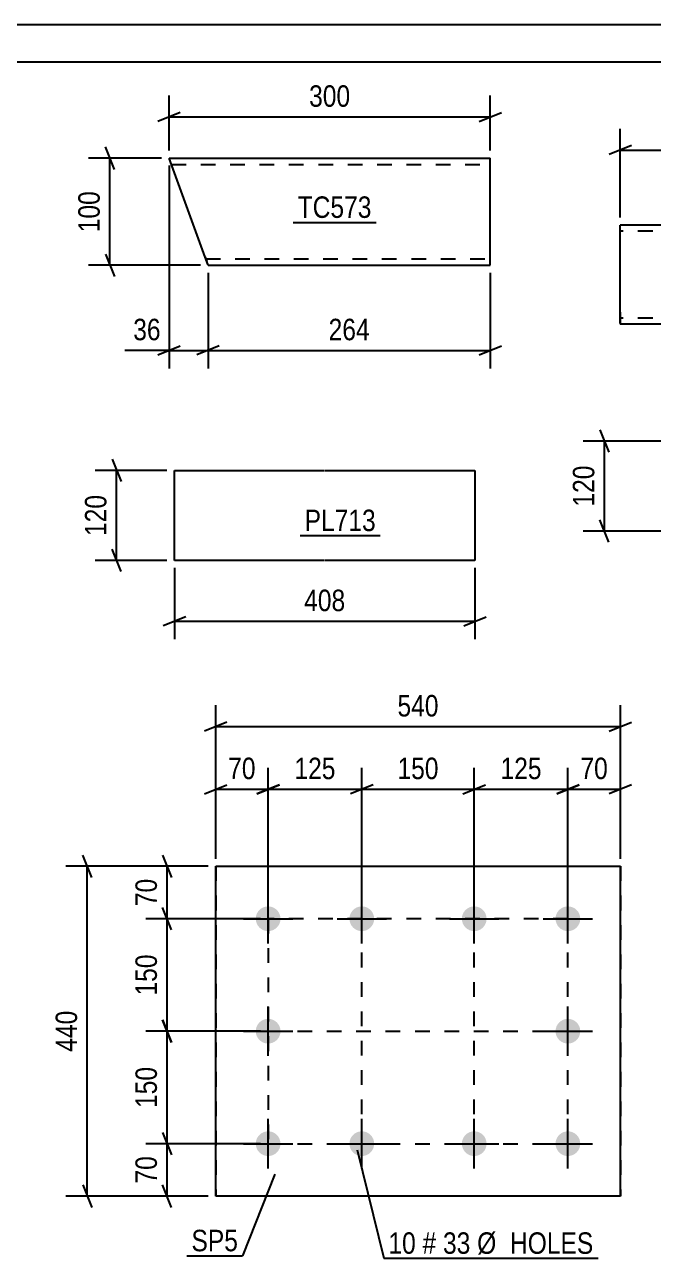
# Model space of a CAD drawing. Header units: millimetres. Extents: x 0 to 841, y 0 to 594.
# Drawn here: x 644.1 to 728, y 429.5 to 594 of the extents above; entities that cross this region are included whole.
import ezdxf

# ---------------------------------------------------------------- set-up
doc = ezdxf.new("R2010")
doc.units = ezdxf.units.MM
doc.linetypes.add('DXK_LINE_DOT2', pattern=[3.9198, 1.9599, -1.9599])
doc.styles.add('Arial Narrow', font='ARIALN.TTF', dxfattribs={"height": 0.2})

# ---------------------------------------------------------------- blocks, each defined once
blk = doc.blocks.new('Unknown-761545952-1128 - 13924')
at = {"color": 5, "linetype": 'Continuous'}
for p, q in [((841, 594), (0, 594)), ((836, 589), (5, 589))]:
    blk.add_line(p, q, dxfattribs=at)
blk = doc.blocks.new('Part-761545952-6252 - 6248')
at = {"color": 2, "linetype": 'Continuous'}
for p, q in [((663.34, 576.2), (663.34, 576.2)), ((663.34, 576.2), (706.2, 576.2)), ((668.16, 562.97), (663.34, 576.2)), ((706.2, 576.2), (706.2, 576.2)), ((706.2, 561.91), (706.2, 576.2)), ((668.5, 562.04), (668.16, 562.97)), ((668.54, 561.91), (668.5, 562.04)), ((668.54, 561.91), (668.54, 561.91)), ((668.54, 561.91), (706.2, 561.91)), ((706.2, 561.91), (706.2, 561.91))]:
    blk.add_line(p, q, dxfattribs=at)
at = {"color": 7, "linetype": 'DXK_LINE_DOT2'}
for p, q in [((663.34, 576.2), (706.2, 576.2)), ((706.2, 561.91), (706.2, 576.2)), ((663.66, 575.34), (706.2, 575.34)), ((663.66, 575.34), (706.2, 575.34)), ((663.66, 575.34), (663.66, 575.34)), ((706.2, 575.34), (706.2, 575.34)), ((667.92, 563.63), (667.92, 563.63)), ((667.92, 563.63), (667.92, 563.63)), ((668.16, 562.97), (668.36, 562.41)), ((668.23, 562.77), (706.2, 562.77)), ((668.23, 562.77), (706.2, 562.77)), ((668.23, 562.77), (668.23, 562.77)), ((706.2, 562.77), (706.2, 562.77)), ((668.54, 561.91), (706.2, 561.91)), ((668.54, 561.91), (668.54, 561.91))]:
    blk.add_line(p, q, dxfattribs=at)
blk = doc.blocks.new('Part-761545952-2800 - 2786')
at = {"color": 2, "linetype": 'Continuous'}
for p, q in [((743.55, 567.27), (723.55, 567.27)), ((723.55, 555.67), (723.55, 567.27)), ((763.65, 567.28), (743.65, 567.28)), ((763.65, 567.28), (763.65, 554.08)), ((723.55, 555.67), (723.55, 554.07)), ((743.55, 554.07), (723.55, 554.07)), ((763.65, 554.08), (743.65, 554.08))]:
    blk.add_line(p, q, dxfattribs=at)
at = {"color": 7, "linetype": 'DXK_LINE_DOT2'}
for p, q in [((743.55, 566.47), (723.55, 566.47)), ((763.65, 566.48), (743.65, 566.48)), ((723.55, 554.19), (723.55, 555.67)), ((723.55, 554.87), (723.55, 554.93)), ((743.55, 554.87), (723.55, 554.87)), ((763.65, 554.88), (743.65, 554.88)), ((763.65, 554.88), (763.65, 554.94))]:
    blk.add_line(p, q, dxfattribs=at)
blk = doc.blocks.new('Bolt-761545952-5044 - 5005')
at = {"linetype": 'Continuous'}
for points in [[(676.56, 476.4, -1), (676.56, 473.1, -1)], [(689.06, 476.4, -1), (689.06, 473.1, -1)], [(704.06, 476.4, -1), (704.06, 473.1, -1)], [(716.56, 476.4, -1), (716.56, 473.1, -1)], [(676.56, 461.4, -1), (676.56, 458.1, -1)], [(716.56, 461.4, -1), (716.56, 458.1, -1)], [(676.56, 446.4, -1), (676.56, 443.1, -1)], [(689.06, 446.4, -1), (689.06, 443.1, -1)], [(704.06, 446.4, -1), (704.06, 443.1, -1)], [(716.56, 446.4, -1), (716.56, 443.1, -1)]]:
    blk.add_hatch(color=1, dxfattribs=at).paths.add_polyline_path(points)
at = {"color": 1, "linetype": 'Continuous'}
for p, q in [((676.56, 471.45), (676.56, 478.05)), ((689.06, 471.45), (689.06, 478.05)), ((704.06, 471.45), (704.06, 478.05)), ((716.56, 471.45), (716.56, 478.05)), ((673.26, 474.75), (679.86, 474.75)), ((685.76, 474.75), (692.36, 474.75)), ((700.76, 474.75), (707.36, 474.75)), ((713.26, 474.75), (719.86, 474.75)), ((676.56, 456.45), (676.56, 463.05)), ((716.56, 456.45), (716.56, 463.05)), ((673.26, 459.75), (679.86, 459.75)), ((713.26, 459.75), (719.86, 459.75)), ((676.56, 441.45), (676.56, 448.05)), ((689.06, 441.45), (689.06, 448.05)), ((704.06, 441.45), (704.06, 448.05)), ((716.56, 441.45), (716.56, 448.05)), ((673.26, 444.75), (679.86, 444.75)), ((685.76, 444.75), (692.36, 444.75)), ((700.76, 444.75), (707.36, 444.75)), ((713.26, 444.75), (719.86, 444.75))]:
    blk.add_line(p, q, dxfattribs=at)
blk = doc.blocks.new('Part-761545952-5011 - 5005')
at = {"color": 2, "linetype": 'Continuous'}
for p, q in [((669.56, 437.75), (669.56, 481.75)), ((669.56, 481.75), (723.56, 481.75)), ((723.56, 437.75), (723.56, 481.75)), ((723.56, 437.75), (669.56, 437.75))]:
    blk.add_line(p, q, dxfattribs=at)
at = {"color": 7, "linetype": 'DXK_LINE_DOT2'}
for p, q in [((669.56, 481.75), (669.56, 437.75)), ((723.56, 481.75), (723.56, 437.75))]:
    blk.add_line(p, q, dxfattribs=at)
blk = doc.blocks.new('Part-761545952-6407 - 6403')
at = {"color": 2, "linetype": 'Continuous'}
for p, q in [((664.06, 534.55), (684.06, 534.55)), ((664.06, 522.55), (664.06, 534.55)), ((684.16, 534.55), (704.16, 534.55)), ((704.16, 534.55), (704.16, 522.55)), ((684.06, 522.55), (664.06, 522.55)), ((704.16, 522.55), (684.16, 522.55))]:
    blk.add_line(p, q, dxfattribs=at)
blk = doc.blocks.new('Rectangle-761545952-5140 - 5005')
at = {"color": 1, "linetype": 'DXK_LINE_DOT2'}
blk.add_lwpolyline([(676.56, 444.75), (716.56, 444.75), (716.56, 474.75), (676.56, 474.75), (676.56, 444.75)], close=True, dxfattribs=at)
blk = doc.blocks.new('Line-761545952-5119 - 5005')
at = {"color": 1, "linetype": 'DXK_LINE_DOT2'}
blk.add_line((676.56, 459.75), (716.56, 459.75), dxfattribs=at)
blk = doc.blocks.new('Line-761545952-5133 - 5005')
at = {"color": 1, "linetype": 'DXK_LINE_DOT2'}
blk.add_line((689.06, 444.75), (689.06, 474.75), dxfattribs=at)
blk = doc.blocks.new('Line-761545952-5126 - 5005')
at = {"color": 1, "linetype": 'DXK_LINE_DOT2'}
blk.add_line((704.06, 444.75), (704.06, 474.75), dxfattribs=at)
blk = doc.blocks.new('StraightDimension-761545952-6314 - 6248')
at = {"color": 7, "linetype": 'Continuous'}
for p, q in [((656.04, 574.7), (654.84, 577.7)), ((662.34, 576.2), (652.59, 576.2)), ((655.44, 561.91), (655.44, 576.2)), ((654.84, 563.41), (656.04, 560.41)), ((667.54, 561.91), (652.59, 561.91))]:
    blk.add_line(p, q, dxfattribs=at)
at = {"color": 0}
blk.add_wipeout([(654.69, 572.4), (650.49, 572.4), (650.49, 565.71), (654.69, 565.71)], dxfattribs=at)
at = {"color": 3, "style": 'Arial Narrow'}
blk.add_text('100', height=2.863, rotation=90.0002, dxfattribs=at).set_placement((654.09, 566.31))
blk = doc.blocks.new('StraightDimension-761545952-6254 - 6248')
at = {"color": 7, "linetype": 'Continuous'}
for p, q in [((663.34, 577.2), (663.34, 584.55)), ((706.2, 577.2), (706.2, 584.55)), ((664.84, 582.3), (661.84, 581.1)), ((663.34, 581.7), (706.2, 581.7)), ((704.7, 581.1), (707.7, 582.3))]:
    blk.add_line(p, q, dxfattribs=at)
at = {"color": 0}
blk.add_wipeout([(688.11, 582.45), (688.11, 586.65), (681.43, 586.65), (681.43, 582.45)], dxfattribs=at)
at = {"color": 3, "style": 'Arial Narrow'}
blk.add_text('300', height=2.863, dxfattribs=at).set_placement((682.03, 583.05))
blk = doc.blocks.new('StraightDimension-761545952-6289 - 6248')
at = {"color": 7, "linetype": 'Continuous'}
for p, q in [((668.54, 560.91), (668.54, 548.16)), ((706.2, 560.91), (706.2, 548.16)), ((670.04, 551.16), (667.04, 549.96)), ((668.54, 550.56), (706.2, 550.56)), ((704.7, 549.96), (707.7, 551.16))]:
    blk.add_line(p, q, dxfattribs=at)
at = {"color": 0}
blk.add_wipeout([(690.71, 551.31), (690.71, 555.51), (684.03, 555.51), (684.03, 551.31)], dxfattribs=at)
at = {"color": 3, "style": 'Arial Narrow'}
blk.add_text('264', height=2.863, dxfattribs=at).set_placement((684.63, 551.91))
blk = doc.blocks.new('StraightDimension-761545952-6265 - 6248')
at = {"color": 7, "linetype": 'Continuous'}
for p, q in [((663.34, 575.2), (663.34, 548.16)), ((668.54, 560.91), (668.54, 548.16)), ((661.84, 549.96), (664.84, 551.16)), ((663.34, 550.56), (668.54, 550.56)), ((670.04, 551.16), (667.04, 549.96))]:
    blk.add_line(p, q, dxfattribs=at)
at = {"color": 0}
blk.add_wipeout([(662.82, 551.31), (662.82, 555.51), (657.96, 555.51), (657.96, 551.31)], dxfattribs=at)
at = {"color": 7, "linetype": 'Continuous'}
blk.add_line((663.34, 550.56), (657.44, 550.56), dxfattribs=at)
blk.add_line((663.34, 550.56), (657.44, 550.56), dxfattribs=at)
at = {"color": 3, "style": 'Arial Narrow'}
blk.add_text('36', height=2.863, dxfattribs=at).set_placement((658.56, 551.91))
blk = doc.blocks.new('StraightDimension-761545952-2803 - 2786')
at = {"color": 7, "linetype": 'Continuous'}
for p, q in [((723.55, 568.27), (723.55, 580.12)), ((763.65, 568.28), (763.65, 580.12)), ((725.05, 577.87), (722.05, 576.67)), ((762.15, 576.67), (765.15, 577.87)), ((723.55, 577.27), (763.65, 577.27))]:
    blk.add_line(p, q, dxfattribs=at)
at = {"color": 0}
blk.add_wipeout([(747.86, 578.02), (747.86, 582.22), (739.35, 582.22), (739.35, 578.02)], dxfattribs=at)
at = {"color": 3, "style": 'Arial Narrow'}
blk.add_text('2990', height=2.863, dxfattribs=at).set_placement((739.95, 578.62))
blk = doc.blocks.new('StraightDimension-761545952-10204 - 5005')
at = {"color": 7, "linetype": 'Continuous'}
for p, q in [((689.06, 475.75), (689.06, 494.87)), ((704.06, 475.75), (704.06, 494.87)), ((690.56, 492.62), (687.56, 491.42)), ((689.06, 492.02), (704.06, 492.02)), ((702.56, 491.42), (705.56, 492.62))]:
    blk.add_line(p, q, dxfattribs=at)
at = {"color": 0}
blk.add_wipeout([(699.9, 492.77), (699.9, 496.97), (693.22, 496.97), (693.22, 492.77)], dxfattribs=at)
at = {"color": 3, "style": 'Arial Narrow'}
blk.add_text('150', height=2.863, dxfattribs=at).set_placement((693.82, 493.37))
blk = doc.blocks.new('StraightDimension-761545952-5073 - 5005')
at = {"color": 7, "linetype": 'Continuous'}
for p, q in [((653.02, 480.25), (651.82, 483.25)), ((668.56, 481.75), (649.57, 481.75)), ((652.42, 437.75), (652.42, 481.75)), ((668.56, 437.75), (649.57, 437.75)), ((651.82, 439.25), (653.02, 436.25))]:
    blk.add_line(p, q, dxfattribs=at)
at = {"color": 0}
blk.add_wipeout([(651.67, 463.1), (647.47, 463.1), (647.47, 456.41), (651.67, 456.41)], dxfattribs=at)
at = {"color": 3, "style": 'Arial Narrow'}
blk.add_text('440', height=2.863, rotation=90.0002, dxfattribs=at).set_placement((651.07, 457.01))
blk = doc.blocks.new('StraightDimension-761545952-5099 - 5005')
at = {"color": 7, "linetype": 'Continuous'}
for p, q in [((662.47, 446.25), (663.67, 443.25)), ((675.56, 444.75), (660.22, 444.75)), ((663.07, 437.75), (663.07, 444.75)), ((668.56, 437.75), (660.22, 437.75)), ((663.67, 436.25), (662.47, 439.25))]:
    blk.add_line(p, q, dxfattribs=at)
at = {"color": 0}
blk.add_wipeout([(662.32, 443.68), (658.12, 443.68), (658.12, 438.83), (662.32, 438.83)], dxfattribs=at)
at = {"color": 3, "style": 'Arial Narrow'}
blk.add_text('70', height=2.863, rotation=90.0002, dxfattribs=at).set_placement((661.72, 439.43))
blk = doc.blocks.new('StraightDimension-761545952-5109 - 5005')
at = {"color": 7, "linetype": 'Continuous'}
for p, q in [((662.47, 483.25), (663.67, 480.25)), ((668.56, 481.75), (660.22, 481.75)), ((663.07, 474.75), (663.07, 481.75)), ((663.67, 473.25), (662.47, 476.25)), ((675.56, 474.75), (660.22, 474.75))]:
    blk.add_line(p, q, dxfattribs=at)
at = {"color": 0}
blk.add_wipeout([(662.32, 480.68), (658.12, 480.68), (658.12, 475.83), (662.32, 475.83)], dxfattribs=at)
at = {"color": 3, "style": 'Arial Narrow'}
blk.add_text('70', height=2.863, rotation=90.0002, dxfattribs=at).set_placement((661.72, 476.43))
blk = doc.blocks.new('StraightDimension-761545952-10202 - 5005')
at = {"color": 7, "linetype": 'Continuous'}
for p, q in [((676.56, 475.75), (676.56, 494.87)), ((689.06, 475.75), (689.06, 494.87)), ((675.06, 491.42), (678.06, 492.62)), ((676.56, 492.02), (689.06, 492.02)), ((690.56, 492.62), (687.56, 491.42))]:
    blk.add_line(p, q, dxfattribs=at)
at = {"color": 0}
blk.add_wipeout([(686.15, 492.77), (686.15, 496.97), (679.47, 496.97), (679.47, 492.77)], dxfattribs=at)
at = {"color": 3, "style": 'Arial Narrow'}
blk.add_text('125', height=2.863, dxfattribs=at).set_placement((680.07, 493.37))
blk = doc.blocks.new('StraightDimension-761545952-10206 - 5005')
at = {"color": 7, "linetype": 'Continuous'}
for p, q in [((704.06, 475.75), (704.06, 494.87)), ((716.56, 475.75), (716.56, 494.87)), ((702.56, 491.42), (705.56, 492.62)), ((704.06, 492.02), (716.56, 492.02)), ((718.06, 492.62), (715.06, 491.42))]:
    blk.add_line(p, q, dxfattribs=at)
at = {"color": 0}
blk.add_wipeout([(713.65, 492.77), (713.65, 496.97), (706.97, 496.97), (706.97, 492.77)], dxfattribs=at)
at = {"color": 3, "style": 'Arial Narrow'}
blk.add_text('125', height=2.863, dxfattribs=at).set_placement((707.57, 493.37))
blk = doc.blocks.new('StraightDimension-761545952-10232 - 5005')
at = {"color": 7, "linetype": 'Continuous'}
for p, q in [((663.67, 458.25), (662.47, 461.25)), ((675.56, 459.75), (660.22, 459.75)), ((663.07, 444.75), (663.07, 459.75)), ((662.47, 446.25), (663.67, 443.25)), ((675.56, 444.75), (660.22, 444.75))]:
    blk.add_line(p, q, dxfattribs=at)
at = {"color": 0}
blk.add_wipeout([(662.32, 455.6), (658.12, 455.6), (658.12, 448.91), (662.32, 448.91)], dxfattribs=at)
at = {"color": 3, "style": 'Arial Narrow'}
blk.add_text('150', height=2.863, rotation=90.0002, dxfattribs=at).set_placement((661.72, 449.51))
blk = doc.blocks.new('StraightDimension-761545952-10234 - 5005')
at = {"color": 7, "linetype": 'Continuous'}
for p, q in [((663.67, 473.25), (662.47, 476.25)), ((675.56, 474.75), (660.22, 474.75)), ((663.07, 459.75), (663.07, 474.75)), ((662.47, 461.25), (663.67, 458.25)), ((675.56, 459.75), (660.22, 459.75))]:
    blk.add_line(p, q, dxfattribs=at)
at = {"color": 0}
blk.add_wipeout([(662.32, 470.6), (658.12, 470.6), (658.12, 463.91), (662.32, 463.91)], dxfattribs=at)
at = {"color": 3, "style": 'Arial Narrow'}
blk.add_text('150', height=2.863, rotation=90.0002, dxfattribs=at).set_placement((661.72, 464.51))
blk = doc.blocks.new('StraightDimension-761545952-10236 - 5005')
at = {"color": 7, "linetype": 'Continuous'}
for p, q in [((716.56, 475.75), (716.56, 494.87)), ((723.56, 482.75), (723.56, 494.87)), ((715.06, 491.42), (718.06, 492.62)), ((716.56, 492.02), (723.56, 492.02)), ((725.06, 492.62), (722.06, 491.42))]:
    blk.add_line(p, q, dxfattribs=at)
at = {"color": 0}
blk.add_wipeout([(722.49, 492.77), (722.49, 496.97), (717.63, 496.97), (717.63, 492.77)], dxfattribs=at)
at = {"color": 3, "style": 'Arial Narrow'}
blk.add_text('70', height=2.863, dxfattribs=at).set_placement((718.23, 493.37))
blk = doc.blocks.new('StraightDimension-761545952-10237 - 5005')
at = {"color": 7, "linetype": 'Continuous'}
for p, q in [((669.56, 482.75), (669.56, 494.87)), ((676.56, 475.75), (676.56, 494.87)), ((668.06, 491.42), (671.06, 492.62)), ((669.56, 492.02), (676.56, 492.02)), ((678.06, 492.62), (675.06, 491.42))]:
    blk.add_line(p, q, dxfattribs=at)
at = {"color": 0}
blk.add_wipeout([(675.49, 492.77), (675.49, 496.97), (670.63, 496.97), (670.63, 492.77)], dxfattribs=at)
at = {"color": 3, "style": 'Arial Narrow'}
blk.add_text('70', height=2.863, dxfattribs=at).set_placement((671.23, 493.37))
blk = doc.blocks.new('StraightDimension-761545952-13733 - 5005')
at = {"color": 7, "linetype": 'Continuous'}
for p, q in [((669.56, 482.75), (669.56, 503.23)), ((723.56, 482.75), (723.56, 503.23)), ((671.06, 500.98), (668.06, 499.78)), ((669.56, 500.38), (723.56, 500.38)), ((722.06, 499.78), (725.06, 500.98))]:
    blk.add_line(p, q, dxfattribs=at)
at = {"color": 0}
blk.add_wipeout([(699.9, 501.13), (699.9, 505.33), (693.22, 505.33), (693.22, 501.13)], dxfattribs=at)
at = {"color": 3, "style": 'Arial Narrow'}
blk.add_text('540', height=2.863, dxfattribs=at).set_placement((693.82, 501.73))
blk = doc.blocks.new('StraightDimension-761545952-6409 - 6403')
at = {"color": 7, "linetype": 'Continuous'}
for p, q in [((664.06, 521.55), (664.06, 512.03)), ((704.16, 521.55), (704.16, 512.03)), ((665.56, 515.03), (662.56, 513.83)), ((702.66, 513.83), (705.66, 515.03)), ((664.06, 514.43), (704.16, 514.43))]:
    blk.add_line(p, q, dxfattribs=at)
at = {"color": 0}
blk.add_wipeout([(687.45, 515.18), (687.45, 519.38), (680.77, 519.38), (680.77, 515.18)], dxfattribs=at)
at = {"color": 3, "style": 'Arial Narrow'}
blk.add_text('408', height=2.863, dxfattribs=at).set_placement((681.37, 515.78))
blk = doc.blocks.new('StraightDimension-761545952-6420 - 6403')
at = {"color": 7, "linetype": 'Continuous'}
for p, q in [((655.73, 536.05), (656.93, 533.05)), ((663.06, 534.55), (653.48, 534.55)), ((656.33, 522.55), (656.33, 534.55)), ((656.93, 521.05), (655.73, 524.05)), ((663.06, 522.55), (653.48, 522.55))]:
    blk.add_line(p, q, dxfattribs=at)
at = {"color": 0}
blk.add_wipeout([(655.58, 531.89), (651.38, 531.89), (651.38, 525.2), (655.58, 525.2)], dxfattribs=at)
at = {"color": 3, "style": 'Arial Narrow'}
blk.add_text('120', height=2.863, rotation=90.0002, dxfattribs=at).set_placement((654.98, 525.8))
blk = doc.blocks.new('StraightDimension-761545952-6437 - 6431')
at = {"color": 7, "linetype": 'Continuous'}
for p, q in [((720.83, 539.96), (722.03, 536.96)), ((730.43, 538.46), (718.58, 538.46)), ((721.43, 526.46), (721.43, 538.46)), ((722.03, 524.96), (720.83, 527.96)), ((730.43, 526.46), (718.58, 526.46))]:
    blk.add_line(p, q, dxfattribs=at)
at = {"color": 0}
blk.add_wipeout([(720.68, 535.8), (716.48, 535.8), (716.48, 529.12), (720.68, 529.12)], dxfattribs=at)
at = {"color": 3, "style": 'Arial Narrow'}
blk.add_text('120', height=2.863, rotation=90.0002, dxfattribs=at).set_placement((720.08, 529.72))
blk = doc.blocks.new('Mark-761545952-6250 - 6248')
at = {"color": 0}
blk.add_wipeout([(690.36, 568.23), (690.36, 571.23), (680.5, 571.23), (680.5, 568.23)], dxfattribs=at)
blk.add_wipeout([(690.36, 568.23), (690.36, 571.23), (680.5, 571.23), (680.5, 568.23)], dxfattribs=at)
at = {"color": 30, "linetype": 'Continuous'}
blk.add_line((679.9, 567.63), (690.96, 567.63), dxfattribs=at)
at = {"color": 3, "style": 'Arial Narrow'}
blk.add_text('TC573', height=2.863, dxfattribs=at).set_placement((680.5, 568.23))
blk = doc.blocks.new('Mark-761545952-5007 - 5005')
at = {"color": 0}
blk.add_wipeout([(672.54, 430.4), (672.54, 433.4), (666.33, 433.4), (666.33, 430.4)], dxfattribs=at)
blk.add_wipeout([(672.54, 430.4), (672.54, 433.4), (666.33, 433.4), (666.33, 430.4)], dxfattribs=at)
at = {"color": 30, "linetype": 'Continuous'}
for p in [(677.47, 440.69), (665.73, 429.8)]:
    blk.add_line(p, (673.14, 429.8), dxfattribs=at)
at = {"color": 3, "style": 'Arial Narrow'}
blk.add_text('SP5', height=2.863, dxfattribs=at).set_placement((666.33, 430.4))
blk = doc.blocks.new('Mark-761545952-5040 - 5005')
at = {"color": 0}
for points in [[(696.26, 430.06), (696.26, 433.06), (692.61, 433.06), (692.61, 430.06)], [(698.99, 430.06), (698.99, 433.06), (697.16, 433.06), (697.16, 430.06)], [(703.55, 430.06), (703.55, 433.06), (699.89, 433.06), (699.89, 430.06)], [(719.98, 430.06), (719.98, 433.06), (704.45, 433.06), (704.45, 430.06)]]:
    blk.add_wipeout(points, dxfattribs=at)
for points in [[(696.26, 430.06), (696.26, 433.06), (692.61, 433.06), (692.61, 430.06)], [(698.99, 430.06), (698.99, 433.06), (697.16, 433.06), (697.16, 430.06)], [(703.55, 430.06), (703.55, 433.06), (699.89, 433.06), (699.89, 430.06)], [(719.98, 430.06), (719.98, 433.06), (704.45, 433.06), (704.45, 430.06)]]:
    blk.add_wipeout(points, dxfattribs=at)
at = {"color": 7, "linetype": 'Continuous'}
for p, q in [((688.42, 443.94), (692.01, 429.46)), ((692.01, 429.46), (720.58, 429.46))]:
    blk.add_line(p, q, dxfattribs=at)
at = {"color": 3, "style": 'Arial Narrow'}
for s, height, p in [('10', 2.863, (692.61, 430.06)), ('#', 2.86, (697.16, 430.06)), ('33', 2.863, (699.89, 430.06)), ('Ø  HOLES', 2.863, (704.45, 430.06))]:
    blk.add_text(s, height=height, dxfattribs=at).set_placement(p)
blk = doc.blocks.new('Mark-761545952-6405 - 6403')
at = {"color": 0}
blk.add_wipeout([(690.93, 526.45), (690.93, 529.45), (681.43, 529.45), (681.43, 526.45)], dxfattribs=at)
blk.add_wipeout([(690.93, 526.45), (690.93, 529.45), (681.43, 529.45), (681.43, 526.45)], dxfattribs=at)
at = {"color": 30, "linetype": 'Continuous'}
blk.add_line((680.83, 525.85), (691.53, 525.85), dxfattribs=at)
at = {"color": 3, "style": 'Arial Narrow'}
blk.add_text('PL713', height=2.863, dxfattribs=at).set_placement((681.43, 526.45))

msp = doc.modelspace()

# ---------------------------------------------------------------- block references
for name in ['Unknown-761545952-1128 - 13924', 'Part-761545952-6252 - 6248', 'Part-761545952-2800 - 2786', 'Part-761545952-6407 - 6403', 'Part-761545952-5011 - 5005', 'Bolt-761545952-5044 - 5005', 'Rectangle-761545952-5140 - 5005', 'Line-761545952-5133 - 5005', 'Line-761545952-5126 - 5005', 'Line-761545952-5119 - 5005']:
    msp.add_blockref(name, (0, 0))

# ---------------------------------------------------------------- next in the draw order: block references
for name in ['StraightDimension-761545952-2803 - 2786', 'StraightDimension-761545952-6314 - 6248', 'Mark-761545952-6250 - 6248', 'StraightDimension-761545952-6437 - 6431', 'Mark-761545952-6405 - 6403', 'StraightDimension-761545952-6409 - 6403', 'StraightDimension-761545952-10204 - 5005', 'StraightDimension-761545952-5073 - 5005', 'Mark-761545952-5040 - 5005']:
    msp.add_blockref(name, (0, 0))

# ---------------------------------------------------------------- next in the draw order: block references
for name in ['StraightDimension-761545952-6254 - 6248', 'StraightDimension-761545952-6289 - 6248', 'StraightDimension-761545952-6420 - 6403', 'StraightDimension-761545952-10206 - 5005', 'StraightDimension-761545952-5109 - 5005', 'StraightDimension-761545952-5099 - 5005']:
    msp.add_blockref(name, (0, 0))

# ---------------------------------------------------------------- next in the draw order: block references
for name in ['StraightDimension-761545952-6265 - 6248', 'StraightDimension-761545952-10202 - 5005', 'StraightDimension-761545952-10236 - 5005', 'StraightDimension-761545952-10232 - 5005', 'Mark-761545952-5007 - 5005']:
    msp.add_blockref(name, (0, 0))

# ---------------------------------------------------------------- next in the draw order: block references
msp.add_blockref('StraightDimension-761545952-10234 - 5005', (0, 0))

# ---------------------------------------------------------------- next in the draw order: block references
msp.add_blockref('StraightDimension-761545952-10237 - 5005', (0, 0))

# ---------------------------------------------------------------- next in the draw order: block references
msp.add_blockref('StraightDimension-761545952-13733 - 5005', (0, 0))

doc.saveas('drawing.dxf')
